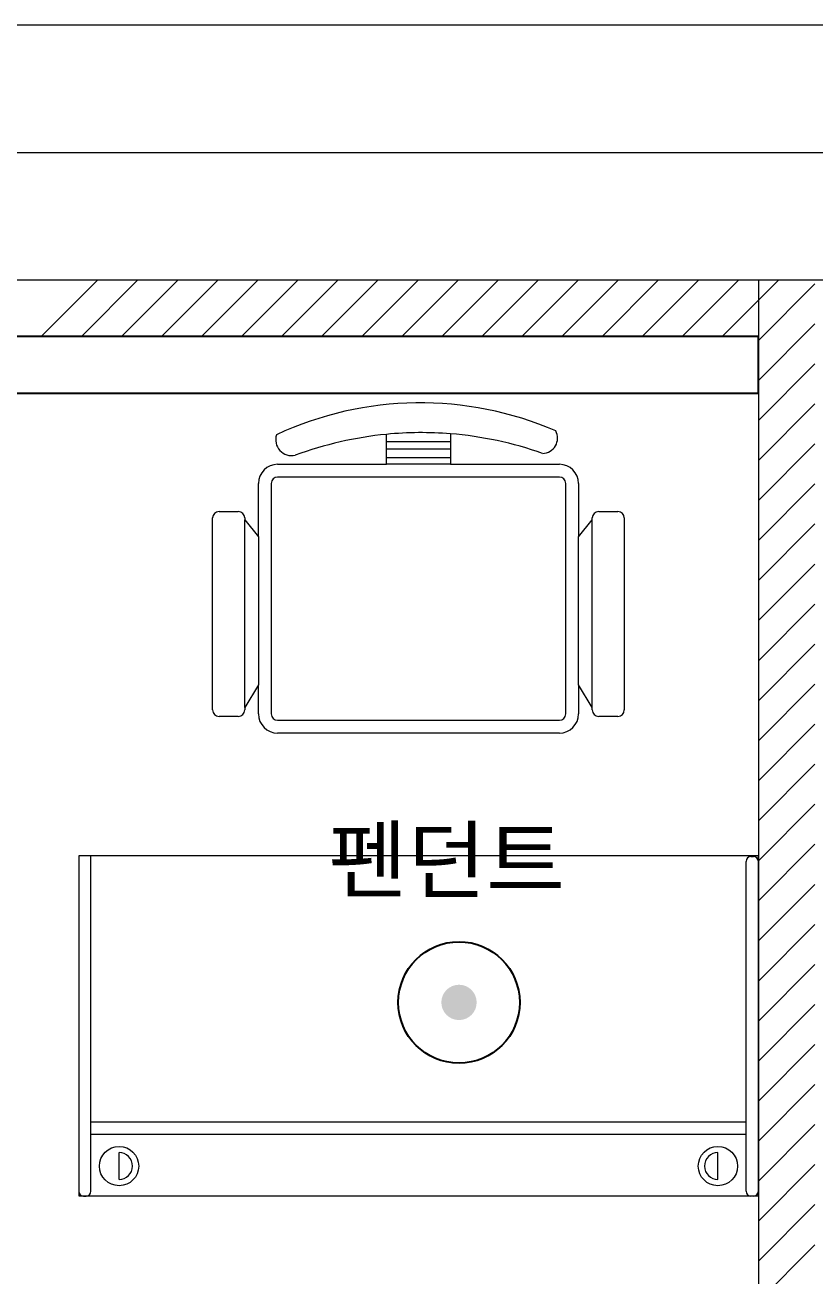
# Model space of a CAD drawing. Header units: metres. Extents: x 11578468 to 47831421, y -58341524 to -14256839.
# Drawn here: x 23841436 to 23842831, y -29054341 to -29052132 of the extents above; entities that cross this region are included whole.
import ezdxf
from ezdxf.enums import TextEntityAlignment as Align

# ---------------------------------------------------------------- set-up
doc = ezdxf.new("R2010")
doc.units = ezdxf.units.M
doc.header["$LTSCALE"] = 50
doc.header["$MEASUREMENT"] = 0
doc.linetypes.add('DH-HID2', pattern=[1.2, 0.8, -0.4])
doc.layers.get('0').update_dxf_attribs({"linetype": 'CONTINUOUS'})
for name, color, linetype in [('03-TEXT', 3, 'CONTINUOUS'), ('FU-FURM', 251, 'DH-HID2'), ('WAL', 3, 'CONTINUOUS')]:
    doc.layers.add(name, color=color, linetype=linetype)
doc.layers.add('ha', color=8, linetype='CONTINUOUS', lineweight=5)
doc.styles.add('맑은 고딕', font='malgun.ttf')

# ---------------------------------------------------------------- blocks, each defined once
blk = doc.blocks.new('gasdgd')
at = {"layer": 'ha'}
for p, q in [((23838887.7, -29052357.3), (23843167.7, -29052357.3)), ((23838427.7, -29052582.3), (23842730.7, -29052582.3)), ((23841464.7, -29052682.3), (23841564.7, -29052582.3)), ((23841535.4, -29052682.3), (23841635.4, -29052582.3)), ((23841606.2, -29052682.3), (23841706.2, -29052582.3)), ((23841676.9, -29052682.3), (23841776.9, -29052582.3)), ((23841747.6, -29052682.3), (23841847.6, -29052582.3)), ((23841818.3, -29052682.3), (23841918.3, -29052582.3)), ((23841889, -29052682.3), (23841989, -29052582.3)), ((23841959.7, -29052682.3), (23842059.7, -29052582.3)), ((23842030.4, -29052682.3), (23842130.4, -29052582.3)), ((23842101.1, -29052682.3), (23842201.1, -29052582.3)), ((23842171.8, -29052682.3), (23842271.8, -29052582.3)), ((23842242.5, -29052682.3), (23842342.5, -29052582.3)), ((23842313.3, -29052682.3), (23842413.3, -29052582.3)), ((23842384, -29052682.3), (23842484, -29052582.3)), ((23842454.7, -29052682.3), (23842554.7, -29052582.3)), ((23842525.4, -29052682.3), (23842625.4, -29052582.3)), ((23842596.1, -29052682.3), (23842696.1, -29052582.3)), ((23842730.7, -29052618.4), (23842766.8, -29052582.3)), ((23842730.7, -29052582.3), (23842730.7, -29055582.3)), ((23842730.7, -29052582.3), (23842730.7, -29052682.3)), ((23842730.7, -29052689.1), (23842830.7, -29052589.1)), ((23842666.8, -29052682.3), (23842730.7, -29052618.4)), ((23842730.7, -29052759.8), (23842830.7, -29052659.8)), ((23842730.7, -29052682.3), (23840635.7, -29052682.3)), ((23842730.7, -29052830.5), (23842830.7, -29052730.5)), ((23842730.7, -29052901.2), (23842830.7, -29052801.2)), ((23842074.1, -29052908), (23842074.1, -29052855.1)), ((23842187.3, -29052868.1), (23842074.1, -29052868.1)), ((23842187.3, -29052854.1), (23842187.3, -29052908)), ((23842730.7, -29052971.9), (23842830.7, -29052871.9)), ((23842187.3, -29052881.1), (23842074.1, -29052881.1)), ((23841882, -29052908), (23842074.1, -29052908)), ((23842187.3, -29052896.4), (23842074.1, -29052896.4)), ((23842187.3, -29052908), (23842074.1, -29052908)), ((23842187.3, -29052908), (23842379.4, -29052908)), ((23842379.4, -29052930.6), (23841882, -29052930.6)), ((23841848.1, -29053036.1), (23841848.1, -29052941.9)), ((23841870.7, -29052941.9), (23841870.7, -29053348.8)), ((23842390.7, -29053348.8), (23842390.7, -29052941.9)), ((23842413.3, -29052941.9), (23842413.3, -29053036.1)), ((23842730.7, -29053042.7), (23842830.7, -29052942.7)), ((23841767.2, -29053341.8), (23841767.2, -29053002.7)), ((23841778.5, -29052991.4), (23841812.5, -29052991.4)), ((23841823.8, -29053002.7), (23841823.8, -29053006)), ((23842437.6, -29053006), (23842437.6, -29053002.7)), ((23842448.9, -29052991.4), (23842482.8, -29052991.4)), ((23842494.1, -29053002.7), (23842494.1, -29053341.8)), ((23841823.8, -29053006), (23841848.1, -29053036.1)), ((23841823.8, -29053337.6), (23841823.8, -29053006)), ((23842413.3, -29053036.1), (23842437.6, -29053006)), ((23842437.6, -29053337.6), (23842437.6, -29053006)), ((23842730.7, -29053113.4), (23842830.7, -29053013.4)), ((23841848.1, -29053036.1), (23841848.1, -29053297.6)), ((23842413.3, -29053297.6), (23842413.3, -29053036.1)), ((23842730.7, -29053184.1), (23842830.7, -29053084.1)), ((23842730.7, -29053254.8), (23842830.7, -29053154.8)), ((23842730.7, -29053325.5), (23842830.7, -29053225.5)), ((23841848.1, -29053297.6), (23841823.8, -29053337.6)), ((23841848.1, -29053348.8), (23841848.1, -29053297.6)), ((23842437.6, -29053337.6), (23842413.3, -29053297.6)), ((23842413.3, -29053297.6), (23842413.3, -29053348.8)), ((23842730.7, -29053396.2), (23842830.7, -29053296.2)), ((23841812.5, -29053353.1), (23841778.5, -29053353.1)), ((23841823.8, -29053337.6), (23841823.8, -29053341.8)), ((23842437.6, -29053341.8), (23842437.6, -29053337.6)), ((23842482.8, -29053353.1), (23842448.9, -29053353.1)), ((23841882, -29053360.1), (23842379.4, -29053360.1)), ((23842730.7, -29053466.9), (23842830.7, -29053366.9)), ((23842379.4, -29053382.7), (23841882, -29053382.7)), ((23842730.7, -29053537.6), (23842830.7, -29053437.6)), ((23842730.7, -29053608.3), (23842830.7, -29053508.3)), ((23842730.7, -29053679), (23842830.7, -29053579)), ((23841627.6, -29053599.6), (23841530.7, -29053599.6)), ((23841530.7, -29053599.6), (23841530.7, -29054199.6)), ((23841627.6, -29053599.6), (23841530.7, -29053599.6)), ((23841552.4, -29054191.9), (23841552.4, -29053600.6)), ((23842730.7, -29053599.6), (23841627.6, -29053599.6)), ((23841627.6, -29053599.6), (23841627.6, -29053599.6)), ((23842717.7, -29053600.6), (23842722, -29053600.6)), ((23842730.7, -29054199.6), (23842730.7, -29053599.6)), ((23842709, -29054191.9), (23842709, -29053609.3)), ((23842730.7, -29053749.8), (23842830.7, -29053649.8)), ((23842730.7, -29053820.5), (23842830.7, -29053720.5)), ((23842730.7, -29053891.2), (23842830.7, -29053791.2)), ((23842730.7, -29053961.9), (23842830.7, -29053861.9)), ((23842730.7, -29054032.6), (23842830.7, -29053932.6)), ((23842730.7, -29054103.3), (23842830.7, -29054003.3)), ((23841552.4, -29054069.2), (23842709, -29054069.2)), ((23842730.7, -29054174), (23842830.7, -29054074)), ((23841552.4, -29054091), (23842709, -29054091)), ((23841602, -29054171.2), (23841602, -29054123.4)), ((23842659.4, -29054171.2), (23842659.4, -29054123.4)), ((23842730.7, -29054244.7), (23842830.7, -29054144.7)), ((23841530.7, -29054199.6), (23842730.7, -29054199.6)), ((23841539.4, -29054200.6), (23841543.7, -29054200.6)), ((23842722, -29054200.6), (23842717.7, -29054200.6)), ((23842730.7, -29054315.4), (23842830.7, -29054215.4)), ((23842730.7, -29054386.2), (23842830.7, -29054286.2))]:
    blk.add_line(p, q, dxfattribs=at)
blk.add_lwpolyline([(23838827.7, -29052582.3), (23843227.7, -29052582.3), (23843227.7, -29052132.3), (23838827.7, -29052132.3)], close=True, dxfattribs=at)
for centre in [(23841602, -29054147.3), (23842659.4, -29054147.3)]:
    blk.add_circle(centre, 34.7, dxfattribs=at)
for centre, radius, start, end in [((23842133.9, -29053400.5), 601, 66.5531, 114.9844), ((23842349, -29052861.7), 27.2, 271.9354, 27.5327), ((23841907, -29052864.4), 28.4, 162.1953, 282.3742), ((23842136, -29053492.4), 640.3, 95.5554, 110.3763), ((23842136, -29053492.4), 640.3, 85.4056, 95.5554), ((23842136, -29053492.4), 640.3, 70.4914, 85.4056), ((23841882, -29052941.9), 33.9, 90, 180), ((23842379.4, -29052941.9), 33.9, 0, 90), ((23841882, -29052941.9), 11.3, 90, 180), ((23842379.4, -29052941.9), 11.3, 0, 90), ((23841778.5, -29053002.7), 11.3, 90, 180), ((23841812.5, -29053002.7), 11.3, 0, 90), ((23842448.9, -29053002.7), 11.3, 90, 180), ((23842482.8, -29053002.7), 11.3, 0, 90), ((23841778.5, -29053341.8), 11.3, 180, 270), ((23841812.5, -29053341.8), 11.3, 270, 0), ((23841882, -29053348.8), 33.9, 180, 270), ((23841882, -29053348.8), 11.3, 180, 270), ((23842379.4, -29053348.8), 33.9, 270, 0), ((23842379.4, -29053348.8), 11.3, 270, 0), ((23842448.9, -29053341.8), 11.3, 180, 270), ((23842482.8, -29053341.8), 11.3, 270, 0), ((23842717.7, -29053609.3), 8.69, 90, 180), ((23842722, -29053609.3), 8.69, 0, 90), ((23841602, -29054147.3), 23.9, 270, 90), ((23842659.4, -29054147.3), 23.9, 90, 270), ((23841539.4, -29054191.9), 8.69, 180, 270), ((23841543.7, -29054191.9), 8.69, 270, 0), ((23842717.7, -29054191.9), 8.69, 180, 270), ((23842722, -29054191.9), 8.69, 270, 0)]:
    blk.add_arc(centre, radius, start, end, dxfattribs=at)

msp = doc.modelspace()

# ---------------------------------------------------------------- hatches: boundary and pattern name
at = {"layer": 'WAL'}
h = msp.add_hatch(color=256, dxfattribs=at)
edge = h.paths.add_edge_path()
edge.add_arc((23842202.2, -29053858.3), 31.2, 0, 360)

# ---------------------------------------------------------------- linework, layer by layer
msp.add_lwpolyline([(23840635.7, -29052682.3), (23840635.7, -29052782.3), (23842730.7, -29052782.3), (23842730.7, -29052682.3), (23840635.7, -29052682.3)])
msp.add_circle((23842202.2, -29053858.3), 107.2, dxfattribs=at)

# ---------------------------------------------------------------- block references
at = {"layer": 'FU-FURM', "color": 8, "ltscale": 30}
msp.add_blockref('gasdgd', (0, 0), dxfattribs=at)

# ---------------------------------------------------------------- texts
at = {"layer": '03-TEXT', "style": '맑은 고딕'}
msp.add_text('펜던트', height=111.11, dxfattribs=at).set_placement((23841971.1, -29053551.2), align=Align.TOP_LEFT)

doc.saveas('drawing.dxf')
